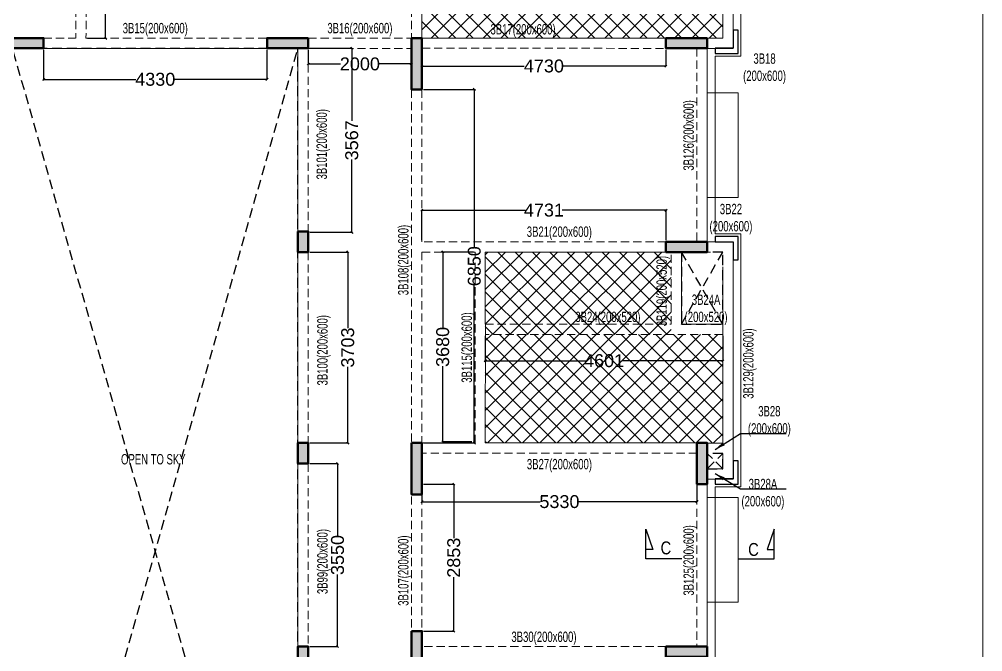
# Model space of a CAD drawing. Header units: millimetres. Extents: x 26 to 37382, y 45 to 77360.
# Drawn here: x 18715 to 37382, y 49399 to 61663 of the extents above; entities that cross this region are included whole.
import ezdxf
from ezdxf.enums import TextEntityAlignment as Align

# ---------------------------------------------------------------- set-up
doc = ezdxf.new("R2010")
doc.units = ezdxf.units.MM
for name, pattern in [('CONTINU', [0]), ('DASHED', [0.75, 0.5, -0.25]), ('HIDDEN', [9.525, 6.35, -3.175])]:
    doc.linetypes.add(name, pattern=pattern)
for name, color, linetype, lineweight in [('A-BOXING PROJECTION', 8, 'Continuous', 9), ('A-CLMN', 5, 'Continuous', 50), ('A-CONC-PATT', 253, 'Continuous', 0), ('S - BEAM', 7, 'Continuous', 13), ('S - BEAM TXT', 30, 'Continuous', 13), ('STR-Stair', 1, 'Continuous', 13)]:
    doc.layers.add(name, color=color, linetype=linetype, lineweight=lineweight)
for name, color, linetype in [('BAND DETAILS', 2, 'Continuous'), ('S-DIM', 8, 'Continuous'), ('SECTION', 4, 'CONTINU'), ('SL-FW-HIDDEN', 1, 'Continuous'), ('TEXT', 7, 'Continuous'), ('TOILET SUNK BY80', 240, 'Continuous')]:
    doc.layers.add(name, color=color, linetype=linetype)
doc.styles.add('S - GRID TXT', font='ARIALNB.TTF')
doc.styles.add('SD', font='ARIALNB.TTF')
doc.styles.add('SED', font='ARIALN.TTF', dxfattribs={"height": 50})
doc.styles.add('SOBHA', font='arial.ttf')
doc.styles.add('TITLE', font='tahoma.ttf')
doc.dimstyles.new('S--20', dxfattribs={"dimscale": 20, "dimtxt": 12.5, "dimasz": 2, "dimexe": 0.25, "dimexo": 1.5, "dimgap": 0.1, "dimtad": 0, "dimdec": 0, "dimrnd": 0.0005, "dimzin": 0, "dimdsep": 46, "dimtxsty": 'SOBHA', "dimblk": 'OBLIQUE', "dimcen": 0.09, "dimclrd": 8, "dimclre": 8, "dimclrt": 4, "dimadec": 0, "dimazin": 0, "dimtfac": 1, "dimtdec": 0, "dimtofl": 0, "dimtmove": 0, "dimatfit": 3, "dimfxl": 0.18, "dimtolj": 1, "dimtzin": 0, "dimlwd": -1, "dimlwe": -1, "dimarcsym": 0})

# ---------------------------------------------------------------- blocks, each defined once
blk = doc.blocks.new('*U84')
at = {"layer": 'SL-FW-HIDDEN', "linetype": 'HIDDEN', "ltscale": 30}
for p, q in [((5530, 19500), (0, 0)), ((0, 19500), (5530, 0))]:
    blk.add_line(p, q, dxfattribs=at)
blk.add_lwpolyline([(0, 19500), (5530, 19500), (5530, 0), (0, 0)], close=True, dxfattribs=at)
at = {"layer": 'SL-FW-HIDDEN', "linetype": 'DASHED', "ltscale": 250, "style": 'TITLE'}
blk.add_attdef('DECRIPTION', text='', height=125, dxfattribs=at).set_placement((960, 116), align=Align.MIDDLE_CENTER)
blk = doc.blocks.new('*U75')
at = {"layer": 'SL-FW-HIDDEN', "linetype": 'HIDDEN', "ltscale": 30}
for p, q in [((301, 302), (0, 0)), ((0, 302), (301, 0))]:
    blk.add_line(p, q, dxfattribs=at)
blk.add_lwpolyline([(0, 302), (301, 302), (301, 0), (0, 0)], close=True, dxfattribs=at)
at = {"layer": 'SL-FW-HIDDEN', "linetype": 'DASHED', "ltscale": 250, "style": 'TITLE'}
blk.add_attdef('DECRIPTION', text='', height=125, dxfattribs=at).set_placement((960, 116), align=Align.MIDDLE_CENTER)
blk = doc.blocks.new('*U79')
at = {"layer": 'SL-FW-HIDDEN', "linetype": 'HIDDEN', "ltscale": 30}
for p, q in [((800, 1400), (0, 0)), ((0, 1400), (800, 0))]:
    blk.add_line(p, q, dxfattribs=at)
blk.add_lwpolyline([(0, 1400), (800, 1400), (800, 0), (0, 0)], close=True, dxfattribs=at)
at = {"layer": 'SL-FW-HIDDEN', "linetype": 'DASHED', "ltscale": 250, "style": 'TITLE'}
blk.add_attdef('DECRIPTION', text='', height=125, dxfattribs=at).set_placement((960, 116), align=Align.MIDDLE_CENTER)
blk = doc.blocks.new('_Oblique')
at = {"color": 0, "linetype": 'ByBlock', "lineweight": -2}
blk.add_line((-0.5, -0.5), (0.5, 0.5), dxfattribs=at)
blk = doc.blocks.new('FFR')
at = {"layer": 'A-CONC-PATT'}
h = blk.add_hatch(color=256, dxfattribs=at)
h.dxf.hatch_style = 1
h.paths.add_polyline_path([(10240, 31580), (10240, 31380), (11040, 31380), (11040, 31580)])
h = blk.add_hatch(color=256, dxfattribs=at)
h.dxf.hatch_style = 1
h.paths.add_polyline_path([(16170, 31380), (16170, 31580), (15370, 31580), (15370, 31380)])
h = blk.add_hatch(color=256, dxfattribs=at)
h.dxf.hatch_style = 1
h.paths.add_polyline_path([(18170, 30580), (18370, 30580), (18370, 31580), (18170, 31580)])
h = blk.add_hatch(color=256, dxfattribs=at)
h.dxf.hatch_style = 1
h.paths.add_polyline_path([(23100, 31580), (23100, 31380), (23900, 31380), (23900, 31580)])
h = blk.add_hatch(color=256, dxfattribs=at)
h.dxf.hatch_style = 1
h.paths.add_polyline_path([(16170, 27830), (15970, 27830), (15970, 27430), (16170, 27430)])
h = blk.add_hatch(color=256, dxfattribs=at)
h.dxf.hatch_style = 1
h.paths.add_polyline_path([(23900, 27430), (23900, 27630), (23100, 27630), (23100, 27430)])
h = blk.add_hatch(color=256, dxfattribs=at)
h.dxf.hatch_style = 1
h.paths.add_polyline_path([(16170, 23730), (15970, 23730), (15970, 23330), (16170, 23330)])
h = blk.add_hatch(color=256, dxfattribs=at)
h.dxf.hatch_style = 1
h.paths.add_polyline_path([(18370, 23730), (18170, 23730), (18170, 22730), (18370, 22730)])
h = blk.add_hatch(color=256, dxfattribs=at)
h.dxf.hatch_style = 1
h.paths.add_polyline_path([(23900, 23730), (23700, 23730), (23700, 22930), (23900, 22930)])
h = blk.add_hatch(color=256, dxfattribs=at)
h.dxf.hatch_style = 1
h.paths.add_polyline_path([(18370, 20080), (18170, 20080), (18170, 19280), (18370, 19280)])
h = blk.add_hatch(color=256, dxfattribs=at)
h.dxf.hatch_style = 1
h.paths.add_polyline_path([(16170, 19780), (15970, 19780), (15970, 19380), (16170, 19380)])
h = blk.add_hatch(color=256, dxfattribs=at)
h.dxf.hatch_style = 1
h.paths.add_polyline_path([(23900, 19580), (23900, 19780), (23100, 19780), (23100, 19580)])
at = {"layer": 'A-CLMN', "elevation": 1}
for points in [[(10240, 31380), (10240, 31580), (11040, 31580), (11040, 31380)], [(16170, 31580), (16170, 31380), (15370, 31380), (15370, 31580)], [(18370, 30580), (18170, 30580), (18170, 31580), (18370, 31580)], [(23900, 31580), (23900, 31380), (23100, 31380), (23100, 31580)], [(15970, 27830), (16170, 27830), (16170, 27430), (15970, 27430)], [(23900, 27630), (23900, 27430), (23100, 27430), (23100, 27630)], [(15970, 23730), (16170, 23730), (16170, 23330), (15970, 23330)], [(18170, 23730), (18370, 23730), (18370, 22730), (18170, 22730)], [(23700, 23730), (23900, 23730), (23900, 22930), (23700, 22930)], [(18170, 20080), (18370, 20080), (18370, 19280), (18170, 19280)], [(15970, 19780), (16170, 19780), (16170, 19380), (15970, 19380)], [(23900, 19780), (23900, 19580), (23100, 19580), (23100, 19780)]]:
    blk.add_lwpolyline(points, close=True, dxfattribs=at)
blk = doc.blocks.new('ELEVATION FEATURE - ELEVATION FEATURE-2962623-SECOND FLOOR LEVEL')
at = {"layer": 'A-BOXING PROJECTION', "color": 2}
for p, q in [((5002668, 4987306), (5002668, 4983476)), ((5002668, 4983476), (5002168, 4983476)), ((5002168, 4983476), (5002168, 4982766)), ((5002168, 4982848), (5002168, 4980026)), ((5002168, 4980026), (5002668, 4980026)), ((5002668, 4980026), (5002668, 4975126)), ((5002668, 4975126), (5002168, 4975126)), ((5002168, 4975126), (5002168, 4974916)), ((5002168, 4974916), (5002168, 4970966))]:
    blk.add_line(p, q, dxfattribs=at)
at = {"layer": 'A-BOXING PROJECTION', "color": 2, "lineweight": 25}
for p, q in [((5002618, 4983976), (5002518, 4983976)), ((5002518, 4983976), (5002518, 4983626)), ((5002618, 4983526), (5002618, 4983976)), ((5002518, 4983626), (5002168, 4983626)), ((5002168, 4983626), (5002168, 4983526)), ((5002168, 4983526), (5002618, 4983526)), ((5002168, 4979976), (5002168, 4979876)), ((5002618, 4979976), (5002168, 4979976)), ((5002168, 4979876), (5002518, 4979876)), ((5002518, 4979876), (5002518, 4979526)), ((5002618, 4979526), (5002618, 4979976)), ((5002518, 4979526), (5002618, 4979526)), ((5002618, 4975626), (5002518, 4975626)), ((5002518, 4975626), (5002518, 4975276)), ((5002618, 4975176), (5002618, 4975626)), ((5002518, 4975276), (5002168, 4975276)), ((5002168, 4975276), (5002168, 4975176)), ((5002168, 4975176), (5002618, 4975176))]:
    blk.add_line(p, q, dxfattribs=at)
blk = doc.blocks.new('A$C420997f2')
at = {"layer": 'SECTION', "color": 5, "ltscale": 1000, "elevation": -1}
blk.add_lwpolyline([(23204, 20282), (22507, 20282), (22507, 20857), (22646, 20459), (22507, 20459)], dxfattribs=at)
at = {"layer": 'SECTION', "color": 5, "ltscale": 1000}
blk.add_lwpolyline([(24301, 20282), (24998, 20282), (24998, 20857), (24859, 20459), (24998, 20459)], dxfattribs=at)
at = {"layer": 'SECTION', "linetype": 'Continuous', "style": 'SED'}
for p in [(22795, 20368, -1), (24492, 20338)]:
    blk.add_text('C', height=250, rotation=0.0105, dxfattribs=at).set_placement(p)
blk = doc.blocks.new('*D361')
at = {"layer": 'Defpoints', "color": 0, "linetype": 'ByBlock', "transparency": 16777216}
for p in [(19185, 61100), (23515, 61100), (23515, 60498)]:
    blk.add_point(p, dxfattribs=at)
at = {"layer": 'S-DIM', "color": 8, "transparency": 16777216}
for p, q in [((19185, 61070), (19185, 60493)), ((23515, 61070), (23515, 60493)), ((19185, 60498), (20971, 60498)), ((23515, 60498), (21730, 60498))]:
    blk.add_line(p, q, dxfattribs=at)
at = {"layer": 'S-DIM', "color": 8, "linetype": 'ByBlock', "transparency": 16777216, "xscale": 40, "yscale": 40, "zscale": 40, "rotation": 180}
blk.add_blockref('_Oblique', (19185, 60498), dxfattribs=at)
at = {"layer": 'S-DIM', "color": 8, "linetype": 'ByBlock', "transparency": 16777216, "xscale": 40, "yscale": 40, "zscale": 40}
blk.add_blockref('_Oblique', (23515, 60498), dxfattribs=at)
at = {"layer": 'S-DIM', "color": 4, "linetype": 'ByBlock', "transparency": 16777216, "insert": (21350, 60498), "char_height": 250, "attachment_point": 5, "style": 'SOBHA'}
blk.add_mtext('\\A1;4330', dxfattribs=at)
blk = doc.blocks.new('*D362')
at = {"layer": 'Defpoints', "color": 0, "linetype": 'ByBlock', "transparency": 16777216}
for p in [(24315, 61100, 1), (26316, 61100), (26316, 60796)]:
    blk.add_point(p, dxfattribs=at)
at = {"layer": 'S-DIM', "color": 8, "transparency": 16777216}
for p, q in [((24315, 61070), (24315, 60791)), ((26316, 61070), (26316, 60791)), ((24315, 60796), (24938, 60796)), ((26316, 60796), (25692, 60796))]:
    blk.add_line(p, q, dxfattribs=at)
at = {"layer": 'S-DIM', "color": 8, "linetype": 'ByBlock', "transparency": 16777216, "xscale": 40, "yscale": 40, "zscale": 40, "rotation": 180}
blk.add_blockref('_Oblique', (24315, 60796), dxfattribs=at)
at = {"layer": 'S-DIM', "color": 8, "linetype": 'ByBlock', "transparency": 16777216, "xscale": 40, "yscale": 40, "zscale": 40}
blk.add_blockref('_Oblique', (26316, 60796), dxfattribs=at)
at = {"layer": 'S-DIM', "color": 4, "linetype": 'ByBlock', "transparency": 16777216, "insert": (25315, 60796), "char_height": 250, "attachment_point": 5, "style": 'SOBHA'}
blk.add_mtext('\\A1;2000', dxfattribs=at)
blk = doc.blocks.new('*D363')
at = {"layer": 'Defpoints', "color": 0, "linetype": 'ByBlock', "transparency": 16777216}
for p in [(26515, 61100, 0), (31245, 61100), (31245, 60756)]:
    blk.add_point(p, dxfattribs=at)
at = {"layer": 'S-DIM', "color": 8, "transparency": 16777216}
for p, q in [((26515, 61070), (26515, 60751)), ((31245, 61070), (31245, 60751)), ((26515, 60756), (28500, 60756)), ((31245, 60756), (29260, 60756))]:
    blk.add_line(p, q, dxfattribs=at)
at = {"layer": 'S-DIM', "color": 8, "linetype": 'ByBlock', "transparency": 16777216, "xscale": 40, "yscale": 40, "zscale": 40, "rotation": 180}
blk.add_blockref('_Oblique', (26515, 60756), dxfattribs=at)
at = {"layer": 'S-DIM', "color": 8, "linetype": 'ByBlock', "transparency": 16777216, "xscale": 40, "yscale": 40, "zscale": 40}
blk.add_blockref('_Oblique', (31245, 60756), dxfattribs=at)
at = {"layer": 'S-DIM', "color": 4, "linetype": 'ByBlock', "transparency": 16777216, "insert": (28880, 60756), "char_height": 250, "attachment_point": 5, "style": 'SOBHA'}
blk.add_mtext('\\A1;4730', dxfattribs=at)
blk = doc.blocks.new('*D364')
at = {"layer": 'Defpoints', "color": 0, "linetype": 'ByBlock', "transparency": 16777216}
for p in [(31246, 57962), (26515, 57350), (31246, 57349, 0)]:
    blk.add_point(p, dxfattribs=at)
at = {"layer": 'S-DIM', "color": 8, "transparency": 16777216}
for p, q in [((26515, 57380), (26515, 57967)), ((26515, 57962), (28525, 57962)), ((31246, 57962), (29237, 57962)), ((31246, 57379), (31246, 57967))]:
    blk.add_line(p, q, dxfattribs=at)
at = {"layer": 'S-DIM', "color": 8, "linetype": 'ByBlock', "transparency": 16777216, "xscale": 40, "yscale": 40, "zscale": 40, "rotation": 180}
blk.add_blockref('_Oblique', (26515, 57962), dxfattribs=at)
at = {"layer": 'S-DIM', "color": 8, "linetype": 'ByBlock', "transparency": 16777216, "xscale": 40, "yscale": 40, "zscale": 40}
blk.add_blockref('_Oblique', (31246, 57962), dxfattribs=at)
at = {"layer": 'S-DIM', "color": 4, "linetype": 'ByBlock', "transparency": 16777216, "insert": (28881, 57962), "char_height": 250, "attachment_point": 5, "style": 'SOBHA'}
blk.add_mtext('\\A1;4731', dxfattribs=at)
blk = doc.blocks.new('*D258')
at = {"layer": 'Defpoints', "color": 0, "linetype": 'ByBlock', "transparency": 16777216}
for p in [(27745, 55552, 1), (32346, 55552, 1), (32346, 55042)]:
    blk.add_point(p, dxfattribs=at)
at = {"layer": 'S-DIM', "color": 8, "transparency": 16777216}
for p, q in [((27745, 55522), (27745, 55037)), ((32346, 55522), (32346, 55037)), ((27745, 55042), (29690, 55042)), ((32346, 55042), (30402, 55042))]:
    blk.add_line(p, q, dxfattribs=at)
at = {"layer": 'S-DIM', "color": 8, "linetype": 'ByBlock', "transparency": 16777216, "xscale": 40, "yscale": 40, "zscale": 40, "rotation": 180}
blk.add_blockref('_Oblique', (27745, 55042), dxfattribs=at)
at = {"layer": 'S-DIM', "color": 8, "linetype": 'ByBlock', "transparency": 16777216, "xscale": 40, "yscale": 40, "zscale": 40}
blk.add_blockref('_Oblique', (32346, 55042), dxfattribs=at)
at = {"layer": 'S-DIM', "color": 4, "linetype": 'ByBlock', "transparency": 16777216, "insert": (30046, 55042), "char_height": 250, "attachment_point": 5, "style": 'SOBHA'}
blk.add_mtext('\\A1;4601', dxfattribs=at)
blk = doc.blocks.new('*D259')
at = {"layer": 'Defpoints', "color": 0, "linetype": 'ByBlock', "transparency": 16777216}
for p in [(26516, 53249, 0), (31846, 53249, 0), (31846, 52309)]:
    blk.add_point(p, dxfattribs=at)
at = {"layer": 'S-DIM', "color": 8, "transparency": 16777216}
for p, q in [((26516, 53219), (26516, 52304)), ((31846, 53219), (31846, 52304)), ((26516, 52309), (28806, 52309)), ((31846, 52309), (29556, 52309))]:
    blk.add_line(p, q, dxfattribs=at)
at = {"layer": 'S-DIM', "color": 8, "linetype": 'ByBlock', "transparency": 16777216, "xscale": 40, "yscale": 40, "zscale": 40, "rotation": 180}
blk.add_blockref('_Oblique', (26516, 52309), dxfattribs=at)
at = {"layer": 'S-DIM', "color": 8, "linetype": 'ByBlock', "transparency": 16777216, "xscale": 40, "yscale": 40, "zscale": 40}
blk.add_blockref('_Oblique', (31846, 52309), dxfattribs=at)
at = {"layer": 'S-DIM', "color": 4, "linetype": 'ByBlock', "transparency": 16777216, "insert": (29181, 52309), "char_height": 250, "attachment_point": 5, "style": 'SOBHA'}
blk.add_mtext('\\A1;5330', dxfattribs=at)
blk = doc.blocks.new('*D336')
at = {"layer": 'Defpoints', "color": 0, "linetype": 'ByBlock', "transparency": 16777216}
for p in [(20015, 63300, 0), (20008, 61299, -1), (20389, 61299)]:
    blk.add_point(p, dxfattribs=at)
at = {"layer": 'S-DIM', "color": 8, "transparency": 16777216}
for p, q in [((20045, 63300), (20394, 63300)), ((20389, 63300), (20389, 62653)), ((20389, 61299), (20389, 61946)), ((20038, 61299), (20394, 61299))]:
    blk.add_line(p, q, dxfattribs=at)
at = {"layer": 'S-DIM', "color": 8, "linetype": 'ByBlock', "transparency": 16777216, "xscale": 40, "yscale": 40, "zscale": 40}
for p, rotation in [((20389, 63300), 90), ((20389, 61299), 270)]:
    blk.add_blockref('_Oblique', p, dxfattribs=dict(at, rotation=rotation))
at = {"layer": 'S-DIM', "color": 4, "linetype": 'ByBlock', "transparency": 16777216, "insert": (20389, 62299), "char_height": 250, "attachment_point": 5, "rotation": 90, "style": 'SOBHA'}
blk.add_mtext('\\A1;2001', dxfattribs=at)
blk = doc.blocks.new('*D342')
at = {"layer": 'Defpoints', "color": 0, "linetype": 'ByBlock', "transparency": 16777216}
for p in [(24315, 53050), (24315, 49500), (24882, 49500)]:
    blk.add_point(p, dxfattribs=at)
at = {"layer": 'S-DIM', "color": 8, "transparency": 16777216}
for p, q in [((24345, 53050), (24887, 53050)), ((24882, 53050), (24882, 51649)), ((24882, 49500), (24882, 50900)), ((24345, 49500), (24887, 49500))]:
    blk.add_line(p, q, dxfattribs=at)
at = {"layer": 'S-DIM', "color": 8, "linetype": 'ByBlock', "transparency": 16777216, "xscale": 40, "yscale": 40, "zscale": 40}
for p, rotation in [((24882, 53050), 90), ((24882, 49500), 270)]:
    blk.add_blockref('_Oblique', p, dxfattribs=dict(at, rotation=rotation))
at = {"layer": 'S-DIM', "color": 4, "linetype": 'ByBlock', "transparency": 16777216, "insert": (24882, 51275), "char_height": 250, "attachment_point": 5, "rotation": 90, "style": 'SOBHA'}
blk.add_mtext('\\A1;3550', dxfattribs=at)
blk = doc.blocks.new('*D343')
at = {"layer": 'Defpoints', "color": 0, "linetype": 'ByBlock', "transparency": 16777216}
for p in [(24315, 57150), (24315, 53447, 0), (25080, 53447)]:
    blk.add_point(p, dxfattribs=at)
at = {"layer": 'S-DIM', "color": 8, "transparency": 16777216}
for p, q in [((24345, 57150), (25085, 57150)), ((25080, 57150), (25080, 55674)), ((25080, 53447), (25080, 54923)), ((24345, 53447), (25085, 53447))]:
    blk.add_line(p, q, dxfattribs=at)
at = {"layer": 'S-DIM', "color": 8, "linetype": 'ByBlock', "transparency": 16777216, "xscale": 40, "yscale": 40, "zscale": 40}
for p, rotation in [((25080, 57150), 90), ((25080, 53447), 270)]:
    blk.add_blockref('_Oblique', p, dxfattribs=dict(at, rotation=rotation))
at = {"layer": 'S-DIM', "color": 4, "linetype": 'ByBlock', "transparency": 16777216, "insert": (25080, 55298), "char_height": 250, "attachment_point": 5, "rotation": 90, "style": 'SOBHA'}
blk.add_mtext('\\A1;3703', dxfattribs=at)
blk = doc.blocks.new('*D344')
at = {"layer": 'Defpoints', "color": 0, "linetype": 'ByBlock', "transparency": 16777216}
for p in [(24315, 61100), (25158, 61100), (24316, 57532, 0)]:
    blk.add_point(p, dxfattribs=at)
at = {"layer": 'S-DIM', "color": 8, "transparency": 16777216}
for p, q in [((24345, 61100), (25163, 61100)), ((25158, 61100), (25158, 59691)), ((25158, 57532), (25158, 58941)), ((24346, 57532), (25163, 57532))]:
    blk.add_line(p, q, dxfattribs=at)
at = {"layer": 'S-DIM', "color": 8, "linetype": 'ByBlock', "transparency": 16777216, "xscale": 40, "yscale": 40, "zscale": 40}
for p, rotation in [((25158, 61100), 90), ((25158, 57532), 270)]:
    blk.add_blockref('_Oblique', p, dxfattribs=dict(at, rotation=rotation))
at = {"layer": 'S-DIM', "color": 4, "linetype": 'ByBlock', "transparency": 16777216, "insert": (25158, 59316), "char_height": 250, "attachment_point": 5, "rotation": 90, "style": 'SOBHA'}
blk.add_mtext('\\A1;3567', dxfattribs=at)
blk = doc.blocks.new('*D350')
at = {"layer": 'Defpoints', "color": 0, "linetype": 'ByBlock', "transparency": 16777216}
for p in [(26516, 52649, 0), (26516, 49796, 0), (27134, 49796)]:
    blk.add_point(p, dxfattribs=at)
at = {"layer": 'S-DIM', "color": 8, "transparency": 16777216}
for p, q in [((26546, 52649), (27139, 52649)), ((27134, 52649), (27134, 51600)), ((27134, 49796), (27134, 50845)), ((26546, 49796), (27139, 49796))]:
    blk.add_line(p, q, dxfattribs=at)
at = {"layer": 'S-DIM', "color": 8, "linetype": 'ByBlock', "transparency": 16777216, "xscale": 40, "yscale": 40, "zscale": 40}
for p, rotation in [((27134, 52649), 90), ((27134, 49796), 270)]:
    blk.add_blockref('_Oblique', p, dxfattribs=dict(at, rotation=rotation))
at = {"layer": 'S-DIM', "color": 4, "linetype": 'ByBlock', "transparency": 16777216, "insert": (27134, 51223), "char_height": 250, "attachment_point": 5, "rotation": 90, "style": 'SOBHA'}
blk.add_mtext('\\A1;2853', dxfattribs=at)
blk = doc.blocks.new('*D226')
at = {"layer": 'Defpoints', "color": 0, "linetype": 'ByBlock', "transparency": 16777216}
for p in [(26515, 60300, 1), (27532, 60300), (26515, 53450, 1)]:
    blk.add_point(p, dxfattribs=at)
at = {"layer": 'S-DIM', "color": 8, "transparency": 16777216}
for p, q in [((26545, 60300), (27537, 60300)), ((27532, 60300), (27532, 57250)), ((27532, 53450), (27532, 56499)), ((26545, 53450), (27537, 53450))]:
    blk.add_line(p, q, dxfattribs=at)
at = {"layer": 'S-DIM', "color": 8, "linetype": 'ByBlock', "transparency": 16777216, "xscale": 40, "yscale": 40, "zscale": 40}
for p, rotation in [((27532, 60300), 90), ((27532, 53450), 270)]:
    blk.add_blockref('_Oblique', p, dxfattribs=dict(at, rotation=rotation))
at = {"layer": 'S-DIM', "color": 4, "linetype": 'ByBlock', "transparency": 16777216, "insert": (27532, 56875), "char_height": 250, "attachment_point": 5, "rotation": 90, "style": 'SOBHA'}
blk.add_mtext('\\A1;6850', dxfattribs=at)
blk = doc.blocks.new('*D229')
at = {"layer": 'Defpoints', "color": 0, "linetype": 'ByBlock', "transparency": 16777216}
for p in [(26920, 57150), (27546, 57150, 1), (27512, 53470)]:
    blk.add_point(p, dxfattribs=at)
at = {"layer": 'S-DIM', "color": 8, "transparency": 16777216}
for p, q in [((27516, 57150), (26915, 57150)), ((26920, 57150), (26920, 55684)), ((26920, 53470), (26920, 54935)), ((27482, 53470), (26915, 53470))]:
    blk.add_line(p, q, dxfattribs=at)
at = {"layer": 'S-DIM', "color": 8, "linetype": 'ByBlock', "transparency": 16777216, "xscale": 40, "yscale": 40, "zscale": 40}
for p, rotation in [((26920, 57150), 90), ((26920, 53470), 270)]:
    blk.add_blockref('_Oblique', p, dxfattribs=dict(at, rotation=rotation))
at = {"layer": 'S-DIM', "color": 4, "linetype": 'ByBlock', "transparency": 16777216, "insert": (26920, 55310), "char_height": 250, "attachment_point": 5, "rotation": 90, "style": 'SOBHA'}
blk.add_mtext('\\A1;3680', dxfattribs=at)
blk = doc.blocks.new('SECOND FLOOR ROOF FRAMING LAYOUT')
at = {"layer": 'TOILET SUNK BY80'}
h = blk.add_hatch(dxfattribs=at)
h.set_pattern_fill('ANSI37', color=256, scale=75, style=0)
h.set_pattern_definition([(45, (107084.28, -2536224.37), (-168.3798, 168.3798), []), (135, (107084.28, -2536224.37), (-168.3798, -168.3798), [])])
h.paths.add_polyline_path([(128274, -2540375), (123445, -2540375), (123445, -2543504), (129275, -2543504), (129275, -2542104), (128274, -2542104)])
h = blk.add_hatch(dxfattribs=at)
h.set_pattern_fill('ANSI37', color=256, scale=75, style=0)
h.set_pattern_definition([(45, (100631.42, -710904.03), (-168.379802, 168.379802), []), (135, (100631.42, -710904.03), (-168.379802, -168.379802), [])])
h.paths.add_polyline_path([(128275, -2547653), (124674, -2547654), (124674, -2549250), (128275, -2549252)])
h = blk.add_hatch(dxfattribs=at)
h.set_pattern_fill('ANSI37', color=256, scale=75, style=0)
h.set_pattern_definition([(45, (107084.28, -2536076.02), (-168.3798, 168.3798), []), (135, (107084.28, -2536076.02), (-168.3798, -168.3798), [])])
h.paths.add_polyline_path([(129275, -2551354), (129275, -2551357), (129275, -2549252), (124674, -2549251), (124674, -2551354)])
at = {"color": 1}
blk.add_line((121045, -2543704, 0), (121045, -2543704, 0), dxfattribs=at)
at = {"layer": 'S - BEAM', "linetype": 'ByBlock', "ltscale": 25}
for p, q in [((129475, -2540175, 1), (129475, -2543504, 1)), ((123445, -2540839, 0), (123445, -2543504, 0)), ((129275, -2543504, 1), (129275, -2542104, 0)), ((123444, -2543504), (128174, -2543504)), ((128975, -2543504, 0), (129275, -2543504, 0)), ((116114, -2543704), (120444, -2543704)), ((121044, -2543704), (121044, -2547271, 0)), ((128975, -2543704, 0), (129475, -2543704, 0)), ((128975, -2543704, 0), (128975, -2547454, 0)), ((128975, -2547454, 0), (129475, -2547454, 1)), ((121044, -2551356, 0), (121044, -2547654)), ((124674, -2547654, 1), (124674, -2549054, 1)), ((124674, -2547654), (128174, -2547654, 1)), ((129475, -2547652, 1), (129475, -2551357, 0)), ((124675, -2549054, 1), (124674, -2551354, 1)), ((128474, -2549054, 1), (129274, -2549054)), ((129275, -2551357, 0), (129275, -2549054)), ((124674, -2551354), (128775, -2551354, 0)), ((128975, -2551357, 0), (129275, -2551357, 0)), ((129475, -2551357, 0), (129475, -2551557, 0)), ((121044, -2555304, 1), (121044, -2551754)), ((128975, -2552154, 0), (128975, -2555304, 0))]:
    blk.add_line(p, q, dxfattribs=at)
at = {"layer": 'S - BEAM', "linetype": 'HIDDEN', "ltscale": 25}
for p, q in [((116744, -2541504), (116737, -2543504, -1)), ((116943, -2541504, 0), (116937, -2543504, -1)), ((123245, -2541504, 0), (123245, -2543504, 0)), ((116114, -2543504), (116736, -2543504)), ((116936, -2543504), (120444, -2543504)), ((121244, -2543504), (123244, -2543504)), ((129475, -2543504, 1), (129475, -2543704, 1)), ((121244, -2547271, 0), (121244, -2543704)), ((121244, -2543704), (123244, -2543704)), ((123444, -2543703, 0), (128174, -2543704)), ((128775, -2543704, 0), (128775, -2547454, 0)), ((123244, -2544504, 1), (123245, -2551354, 0)), ((123444, -2544504, 1), (123444, -2547454)), ((128175, -2547454, 0), (123444, -2547454)), ((129475, -2547454), (129475, -2547652, 1)), ((121244, -2547654), (121244, -2551356, 0)), ((123444, -2547654, 0), (124474, -2547653, 0)), ((123444, -2547654, 0), (123444, -2551354)), ((124475, -2551354, 1), (124475, -2547654, 1)), ((129274, -2547654), (128975, -2547654, 0)), ((129274, -2549054), (129274, -2547654)), ((129475, -2547654, 1), (129475, -2547654, 1)), ((124674, -2549054, 1), (128276, -2549054, 1)), ((129275, -2549252, 1), (124674, -2549251, 1)), ((123444, -2551354), (124475, -2551354)), ((128975, -2551557, 0), (128975, -2551357, 0)), ((128775, -2551554, 0), (123445, -2551554, 0)), ((121244, -2551754), (121244, -2555304)), ((123245, -2552154, 0), (123245, -2555007, 0)), ((123445, -2552154, 0), (123445, -2555007, 0)), ((128775, -2552154, 0), (128775, -2555304, 0)), ((128174, -2555304, 1), (123444, -2555304, 1))]:
    blk.add_line(p, q, dxfattribs=at)
at = {"layer": 'S - BEAM', "color": 7, "linetype": 'ByBlock', "elevation": 0}
for points in [[(128975, -2544564), (129575, -2544564), (129575, -2546594), (128975, -2546594)], [(128975, -2554444), (129575, -2554444), (129575, -2552414), (128975, -2552414)]]:
    blk.add_lwpolyline(points, dxfattribs=at)
at = {"layer": 'S - BEAM', "linetype": 'HIDDEN', "ltscale": 25, "elevation": 1}
blk.add_lwpolyline([(128276, -2549054), (128275, -2547654)], dxfattribs=at)
at = {"layer": 'S - BEAM', "linetype": 'ByBlock', "ltscale": 25}
for points, elevation in [([(128474, -2549054), (128475, -2547654)], 1), ([(128975, -2551859), (129275, -2551859), (129275, -2551558)], -1), ([(128975, -2552059), (129475, -2552059), (129475, -2551558)], -1)]:
    blk.add_lwpolyline(points, dxfattribs=dict(at, elevation=elevation))
at = {"layer": 'SL-FW-HIDDEN', "color": 3, "linetype": 'DASHED', "lineweight": 5, "ltscale": 30, "xscale": -1, "rotation": 180}
for name, p in [('*U84', (115514, -2543704, 0)), ('*U79', (128474, -2547654)), ('*U75', (128974, -2551557, -1))]:
    blk.add_blockref(name, p, dxfattribs=at)
at = {"layer": 'S - BEAM TXT', "char_height": 200, "attachment_point": 8, "style": 'S - GRID TXT'}
for s, insert in [('{\\fSwis721 LtCn BT|b0|i0|c0|p34;\\W0.9;3B15(200x600)}', (118279, -2543472, 1)), ('{\\fSwis721 LtCn BT|b0|i0|c0|p34;\\W0.9;3B16(200x600)}', (122244, -2543472, 1)), ('{\\fSwis721 LtCn BT|b0|i0|c0|p34;\\W0.9;3B17(200x600)}', (125405, -2543494, 1)), ('{\\fSwis721 LtCn BT|b0|i0|c0|p34;\\W0.9;3B18\\P(200x600)}', (130084, -2544396, 0)), ('{\\fSwis721 LtCn BT|b0|i0|c0|p34;\\W0.9;3B22\\P(200x600)}', (129433, -2547313, 0)), ('{\\fSwis721 LtCn BT|b0|i0|c0|p34;\\W0.9;3B21(200x600)}', (126108, -2547419, 1)), ('{\\fSwis721 LtCn BT|b0|i0|c0|p34;\\W0.9;3B24A\\P(200x520)}', (128951, -2549071, 1)), ('{\\fSwis721 LtCn BT|b0|i0|c0|p34;\\W0.9;3B24(200x520)}', (127049, -2549071, 1)), ('{\\fSwis721 LtCn BT|b0|i0|c0|p34;\\W0.9;3B27(200x600)}', (126110, -2551926, 1)), ('{\\fSwis721 LtCn BT|b0|i0|c0|p34;\\W0.9;3B30(200x600)}', (125810, -2555274, 1))]:
    blk.add_mtext(s, dxfattribs=dict(at, insert=insert))
at = {"layer": 'S - BEAM TXT', "char_height": 200, "style": 'S - GRID TXT'}
for s, insert, attachment_point, rotation in [('{\\fSwis721 LtCn BT|b0|i0|c0|p34;\\W0.9;3B126(200x600)}', (128773, -2545392, 1), 8, 90), ('{\\fSwis721 LtCn BT|b0|i0|c0|p34;\\W0.9;3B101(200x600)}', (121664, -2545564, 1), 8, 90), ('{\\fSwis721 LtCn BT|b0|i0|c0|p34;\\W0.9;3B108(200x600)}', (123245, -2547809, 1), 8, 90), ('{\\fSwis721 LtCn BT|b0|i0|c0|p34;\\W0.9;3B119(200x520)}', (128250, -2548411, 2), 8, 90), ('{\\fSwis721 LtCn BT|b0|i0|c0|p34;\\W0.9;3B100(200x600)}', (121678, -2549558, 0), 8, 90), ('{\\fSwis721 LtCn BT|b0|i0|c0|p34;\\W0.9;3B115(200x600)}', (124474, -2549505, -1), 8, 90), ('{\\fSwis721 LtCn BT|b0|i0|c0|p34;\\W0.9;3B129(200x600)}', (129930, -2549817, 0), 8, 90), ('{\\fSwis721 LtCn BT|b0|i0|c0|p34;\\W0.9;3B28\\P(200x600)}', (130178, -2551233, 0), 8, 0.1284), ('{\\fSwis721 LtCn BT|b0|i0|c0|p34;\\W0.9;3B28A\\P(200x600)}', (130053, -2552052, 0), 2, 359.8716), ('{\\fSwis721 LtCn BT|b0|i0|c0|p34;\\W0.9;3B99(200x600)}', (121678, -2553655, 1), 8, 90), ('{\\fSwis721 LtCn BT|b0|i0|c0|p34;\\W0.9;3B125(200x600)}', (128774, -2553633, 0), 8, 90), ('{\\fSwis721 LtCn BT|b0|i0|c0|p34;\\W0.9;3B107(200x600)}', (123245, -2553831, 1), 8, 90)]:
    blk.add_mtext(s, dxfattribs=dict(at, insert=insert, attachment_point=attachment_point, rotation=rotation))
at = {"layer": 'TEXT', "color": 4, "linetype": 'Continuous', "insert": (118241, -2551774, 1), "char_height": 200, "attachment_point": 8, "rotation": 359.9895, "style": 'SD'}
blk.add_mtext('{\\fSwis721 LtCn BT|b0|i0|c0|p34;\\W0.9;OPEN TO SKY}', dxfattribs=at)
at = {"color": 254, "linetype": 'ByBlock', "true_color": 0xdbdbdb}
for points in [[(129125, -2551480, -1), (129620, -2551170, -1), (130505, -2551170, -1)], [(129125, -2551950, -1), (129620, -2552246, -1), (130505, -2552246, -1)]]:
    blk.add_leader(points, dimstyle='S--20', override={"dimasz": 10, "dimgap": 0.1, "dimtad": 0, "dimclrd": 7}, dxfattribs=at)

msp = doc.modelspace()

# ---------------------------------------------------------------- linework, layer by layer
at = {"layer": 'STR-Stair', "linetype": 'ByBlock', "elevation": 0.1}
msp.add_lwpolyline([(25.7, 76081.6), (37382.5, 76081.6), (37382.5, 44.8), (25.7, 44.8)], close=True, dxfattribs=at)

# ---------------------------------------------------------------- block references
at = {"color": 1}
msp.add_blockref('SECOND FLOOR ROOF FRAMING LAYOUT', (-96928.8, 2604803.4), dxfattribs=at)
at = {"layer": 'A-BOXING PROJECTION'}
msp.add_blockref('ELEVATION FEATURE - ELEVATION FEATURE-2962623-SECOND FLOOR LEVEL', (-4969972.6, -4922525.9, -0.1), dxfattribs=at)
at = {"layer": 'BAND DETAILS', "linetype": 'ByBlock'}
for name, p in [('A$C420997f2', (8345.4, 30919.7)), ('FFR', (8145.4, 29719.7, -0.1))]:
    msp.add_blockref(name, p, dxfattribs=at)

# ---------------------------------------------------------------- dimensions: what is measured, and where the dimension line sits
at = {"layer": 'S-DIM', "linetype": 'ByBlock'}
for base, p1, p2, picture, middle in [((20389.4, 61299), (20014.5, 63299.7, 0), (20007.9, 61299, -0.6), '*D336', (20389.4, 62299.4)), ((25157.6, 61099.7), (24315.5, 57532.3, -0.4), (24315.4, 61099.7), '*D344', (25157.6, 59316)), ((27532.4, 60299.7), (26515.2, 53449.7, 0.5), (26515.4, 60299.7, 0.5), '*D226', (27532.4, 56874.7)), ((25080.4, 53447), (24315.4, 57149.7), (24315.4, 53447, -0.4), '*D343', (25080.4, 55298.3)), ((26919.9, 57149.7), (27512.4, 53469.7), (27545.7, 57149.7, 0.8), '*D229', (26919.9, 55309.7)), ((24882, 49499.7), (24315.4, 53049.7), (24315.4, 49499.7), '*D342', (24882, 51274.7)), ((27134.4, 49796.4), (26516.1, 52649, 0.2), (26516.1, 49796.4, 0.2), '*D350', (27134.4, 51222.7))]:
    dim = msp.add_linear_dim(base=base, p1=p1, p2=p2, angle=90, dimstyle='S--20', dxfattribs=at)
    dim.commit()
    dim.dimension.update_dxf_attribs({"geometry": picture, "text_midpoint": middle})
for base, p1, p2, picture, middle in [((23515.5, 60498), (19185.4, 61099.7), (23515.5, 61099.7), '*D361', (21350.5, 60498)), ((26315.6, 60796.3), (24315.4, 61099.7, 0.5), (26315.6, 61099.7), '*D362', (25315.5, 60796.3)), ((31245.4, 60755.7), (26515.1, 61100.5, 0.3), (31245.4, 61099.7), '*D363', (28880.3, 60755.7)), ((31246.1, 57961.7), (26515.4, 57349.7), (31246.1, 57349, 0.2), '*D364', (28880.8, 57961.7)), ((32346.4, 55041.9), (27745.5, 55552.4, 0.8), (32346.4, 55551.7, 1), '*D258', (30045.9, 55041.9)), ((31846.1, 52309.3), (26516.1, 53249, 0.2), (31846.1, 53249, 0.2), '*D259', (29181.1, 52309.3))]:
    dim = msp.add_linear_dim(base=base, p1=p1, p2=p2, dimstyle='S--20', dxfattribs=at)
    dim.commit()
    dim.dimension.update_dxf_attribs({"geometry": picture, "text_midpoint": middle})

doc.saveas('drawing.dxf')
